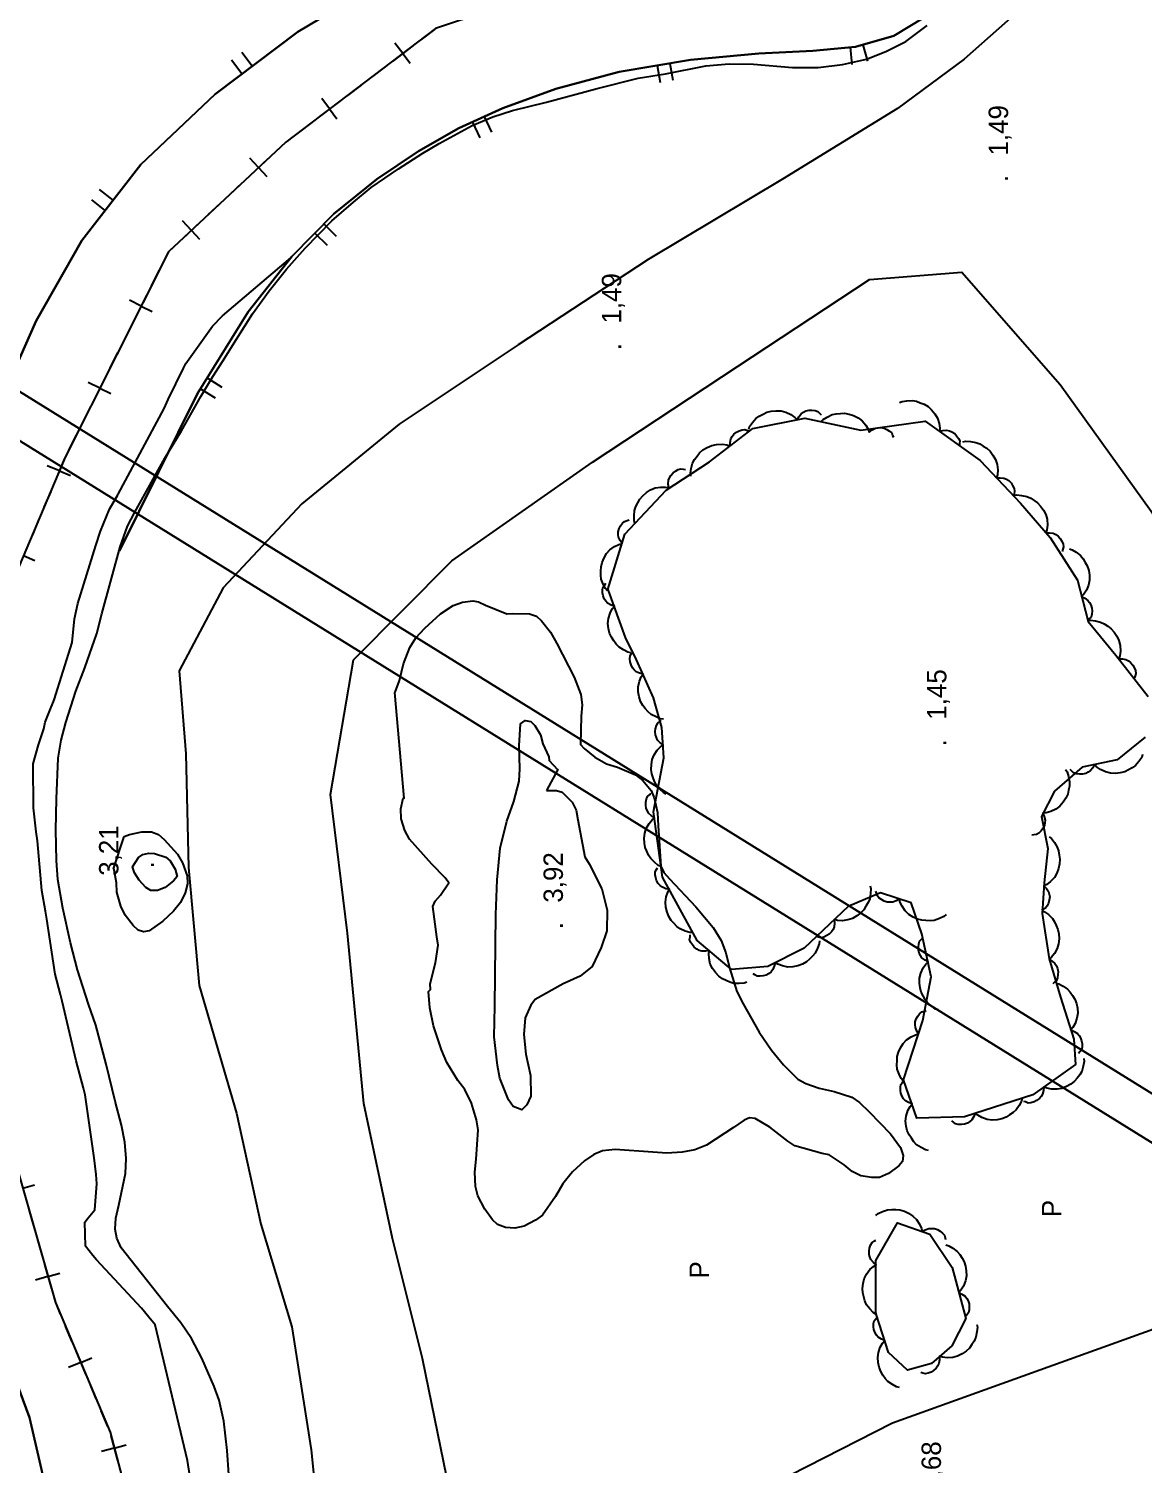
# Model space of a CAD drawing. Extents: x 747954 to 748544, y 4317181 to 4318208.
# Drawn here: x 748037.6 to 748123.8, y 4317416.2 to 4317527.3 of the extents above; entities that cross this region are included whole.
import ezdxf

# ---------------------------------------------------------------- set-up
doc = ezdxf.new("R2010")
doc.units = 0
doc.linetypes.add('DASHED', pattern=[0])
doc.layers.get('0').update_dxf_attribs({"linetype": 'CONTINUOUS'})
for name, color, linetype in [('1', 7, 'CONTINUOUS'), ('11', 7, 'CONTINUOUS'), ('22', 7, 'CONTINUOUS'), ('36', 7, 'CONTINUOUS'), ('44', 7, 'CONTINUOUS'), ('48', 7, 'CONTINUOUS'), ('53', 7, 'CONTINUOUS'), ('56', 7, 'CONTINUOUS'), ('PATTERN_CLASS', 7, 'CONTINUOUS')]:
    doc.layers.add(name, color=color, linetype=linetype)

msp = doc.modelspace()

# ---------------------------------------------------------------- linework, layer by layer
at = {"layer": '1', "color": 0, "linetype": 'CONTINUOUS'}
for p, q in [((748054.86, 4317524.39), (748054.06, 4317525.46)), ((748101.11, 4317525.85), (748101.23, 4317524.53)), ((748102.08, 4317526.05), (748102.45, 4317524.77)), ((748054.06, 4317523.79), (748053.26, 4317524.86)), ((748086.18, 4317524.45), (748086.4, 4317523.14)), ((748087.16, 4317524.61), (748087.38, 4317523.3)), ((748071.9, 4317520.07), (748072.45, 4317518.86)), ((748072.8, 4317520.49), (748073.36, 4317519.28)), ((748043.49, 4317513.24), (748042.44, 4317514.06)), ((748044.1, 4317514.03), (748043.05, 4317514.85)), ((748060.41, 4317512.18), (748061.35, 4317511.24)), ((748059.71, 4317511.47), (748060.65, 4317510.54)), ((748051.38, 4317500.28), (748052.51, 4317499.57)), ((748050.85, 4317499.43), (748051.98, 4317498.73))]:
    msp.add_line(p, q, dxfattribs=at)
for points in [[(748155.72, 4317584.32), (748141.17, 4317572.07), (748130.51, 4317563.59), (748121.6, 4317556.12), (748114.06, 4317549.98), (748107.76, 4317545.96), (748101.83, 4317543.52), (748095.35, 4317541.79), (748088.07, 4317539.98), (748080.04, 4317537.44), (748072.1, 4317534.39), (748064.98, 4317531), (748058.39, 4317527.05), (748051.98, 4317522.23), (748046.23, 4317516.78), (748041.69, 4317510.92), (748038.14, 4317504.69), (748035.22, 4317498.09)], [(748044.6, 4317486.9), (748050.63, 4317499.07), (748054.55, 4317505.39), (748057.91, 4317509.66), (748061.18, 4317512.96), (748064.49, 4317515.66), (748067.73, 4317517.83), (748070.84, 4317519.59), (748074.23, 4317521.14), (748078.33, 4317522.65), (748083.23, 4317523.96), (748088.76, 4317524.88), (748094.03, 4317525.38), (748098.22, 4317525.59), (748101.53, 4317525.89), (748104.48, 4317526.75), (748107.93, 4317528.84)], [(748035.47, 4317425.71), (748037.64, 4317419.86), (748038.86, 4317414.51)]]:
    msp.add_lwpolyline(points, dxfattribs=at)
at = {"layer": '11', "color": 0, "linetype": 'DASHED'}
for points in [[(748178.36, 4317582.78), (748164.2, 4317571.81), (748152.47, 4317562.3), (748139.77, 4317550.87), (748128.91, 4317541.96), (748117.98, 4317532.08), (748109.93, 4317524.94), (748104.76, 4317521.12), (748095.87, 4317515.65), (748085.49, 4317509.44), (748075.42, 4317502.83), (748066.23, 4317496.71), (748058.7, 4317490.55), (748052.61, 4317484.03), (748049.21, 4317477.61), (748049.73, 4317471.21), (748049.92, 4317462.42), (748050.75, 4317453.28), (748053.63, 4317443.4), (748055.52, 4317434.83), (748057.91, 4317426.89), (748059.41, 4317417.37), (748060.31, 4317408.46)], [(748070.13, 4317414.08), (748068.03, 4317424.44), (748065.71, 4317433.71), (748063.48, 4317444.14), (748062.23, 4317457.32), (748060.9, 4317468.05), (748062.7, 4317478.48), (748070.3, 4317486.13), (748081.17, 4317493.75), (748092.4, 4317501.17), (748102.61, 4317507.89), (748109.74, 4317508.46), (748117.34, 4317499.77), (748124.4, 4317489.98), (748130.75, 4317479.94), (748137.2, 4317470.21), (748142.58, 4317462.53), (748147.22, 4317453.44), (748149.9, 4317446.78), (748153.37, 4317440.53), (748153.96, 4317437.8), (748125.24, 4317426.94), (748104.37, 4317419.42), (748096.43, 4317415.39)]]:
    msp.add_lwpolyline(points, dxfattribs=at)
at = {"layer": '22', "color": 0, "linetype": 'CONTINUOUS'}
msp.add_lwpolyline([(748050.62, 4317411.55), (748049.86, 4317416.53), (748047.35, 4317427.02), (748046.86, 4317427.63), (748046.29, 4317428.31), (748042.82, 4317432.05), (748042.52, 4317432.39), (748041.97, 4317433.11), (748041.91, 4317434.98), (748042.18, 4317435.32), (748042.68, 4317435.92), (748042.85, 4317437.94), (748042.78, 4317438.65), (748042.62, 4317439.96), (748041.94, 4317444.83), (748041.82, 4317445.34), (748041.25, 4317447.46), (748040.16, 4317452.06), (748040.04, 4317452.58), (748039.62, 4317454.16), (748038.97, 4317458.42), (748038.88, 4317459.04), (748038.58, 4317460.62), (748038.24, 4317464.48), (748038.15, 4317465.16), (748037.93, 4317467.03), (748037.91, 4317470.42), (748038.32, 4317471.89), (748038.74, 4317473.14), (748038.84, 4317473.66), (748039.16, 4317474.42), (748039.55, 4317475.38), (748040.93, 4317479.8), (748041.11, 4317481.63), (748041.38, 4317482.83), (748042.76, 4317487.31), (748043.13, 4317488.42), (748043.83, 4317490.13), (748044.47, 4317491.23), (748044.5, 4317491.28), (748048.05, 4317497.9), (748048.36, 4317498.6), (748049.53, 4317501.03), (748049.72, 4317501.4), (748051.52, 4317503.92), (748051.79, 4317504.29), (748052.57, 4317505.09), (748057.84, 4317509.57)], dxfattribs=at)
at = {"layer": '44', "color": 0, "linetype": 'CONTINUOUS'}
for points in [[(748105.4, 4317526.3), (748107.07, 4317527.55)], [(748053.05, 4317415.46), (748052.92, 4317417.31), (748052.65, 4317419.59), (748052.31, 4317421.21), (748051.91, 4317422.26), (748050.96, 4317424.46), (748050.15, 4317425.98), (748049.33, 4317427.19), (748048.31, 4317428.44), (748044.72, 4317432.98), (748044.38, 4317433.73), (748044.26, 4317434.44), (748044.31, 4317435.29), (748044.55, 4317436.28), (748045.05, 4317438.75), (748045.11, 4317439.89), (748045.01, 4317441.17), (748044.75, 4317442.48), (748044.25, 4317444.34), (748043.56, 4317447.19), (748042.76, 4317450.21), (748042.19, 4317451.84), (748041.34, 4317454.5), (748040.8, 4317456.58), (748040.2, 4317459.25), (748039.81, 4317461.48), (748039.71, 4317462.96), (748039.66, 4317465.29), (748039.72, 4317467.71), (748039.86, 4317470.87), (748040.08, 4317472.27), (748040.45, 4317473.63), (748041.21, 4317476.06), (748041.9, 4317477.84), (748042.84, 4317480.5), (748043.23, 4317482.04), (748044.64, 4317487.21), (748045.22, 4317488.81), (748045.79, 4317489.89), (748048.1, 4317494.08), (748049.38, 4317496.19), (748050.89, 4317498.84), (748051.82, 4317500.4), (748052.57, 4317501.56), (748053.64, 4317503.28), (748054.87, 4317505.24), (748056.18, 4317507.02), (748057.51, 4317508.7), (748058.96, 4317510.31), (748061.01, 4317512.44), (748062.7, 4317513.88), (748064.07, 4317515.02), (748066.16, 4317516.46), (748068.05, 4317517.66), (748069.32, 4317518.42), (748071.86, 4317519.8), (748073.46, 4317520.48), (748074.99, 4317520.96), (748077.62, 4317521.61), (748081.54, 4317522.67), (748084.7, 4317523.46), (748086.83, 4317523.81), (748089.94, 4317524.42), (748091.74, 4317524.58), (748093.64, 4317524.55), (748096.64, 4317524.29), (748098.62, 4317524.3), (748100.52, 4317524.52), (748102.37, 4317524.94), (748103.87, 4317525.54), (748105.4, 4317526.3)], [(748065.9, 4317475.94), (748065.91, 4317475.96), (748066.25, 4317476.86), (748066.57, 4317478.17), (748067.04, 4317479.42), (748067.52, 4317480.17), (748068.2, 4317480.92), (748069.41, 4317482.02), (748070.39, 4317482.67), (748071.12, 4317482.94), (748071.93, 4317483.03), (748072.37, 4317482.96), (748072.91, 4317482.69), (748074.54, 4317482.04), (748074.99, 4317482.05), (748076.3, 4317482.04), (748076.84, 4317481.84), (748077.24, 4317481.48), (748077.93, 4317480.62), (748078.41, 4317479.73), (748079.75, 4317477.13), (748080.27, 4317475.78), (748080.37, 4317474.98), (748080.3, 4317474.11), (748080.24, 4317471.92), (748080.53, 4317471.6), (748081.35, 4317470.94), (748082.27, 4317470.42), (748083.11, 4317470.16), (748084.51, 4317469.57), (748085.06, 4317469.13), (748085.71, 4317468.36), (748085.94, 4317467.79), (748086.2, 4317466.67), (748086.25, 4317465.64), (748086.47, 4317462.51), (748086.7, 4317462.01), (748087.14, 4317461.52), (748089.18, 4317459.36), (748090.51, 4317457.77), (748091.13, 4317456.76), (748091.5, 4317455.82), (748091.78, 4317454.65), (748092.35, 4317452.81), (748092.84, 4317451.85), (748094.07, 4317449.66), (748095.01, 4317448.27), (748095.95, 4317447.15), (748097.07, 4317446.04), (748097.69, 4317445.69), (748098.72, 4317445.33), (748099.88, 4317445.09), (748101.23, 4317444.64), (748101.84, 4317444.23), (748102.58, 4317443.52), (748104.22, 4317441.8), (748104.99, 4317440.76), (748105.21, 4317440.14), (748105.16, 4317439.67), (748104.86, 4317439.34), (748104.06, 4317438.73), (748103.37, 4317438.44), (748102.77, 4317438.42), (748101.92, 4317438.57), (748101.27, 4317438.89), (748100.65, 4317439.4), (748099.47, 4317440.17), (748098.93, 4317440.29), (748096.83, 4317440.88), (748096.29, 4317441.23), (748094.9, 4317442.33), (748093.77, 4317443), (748093.31, 4317443.04), (748092.91, 4317442.86), (748092.09, 4317442.29), (748089.99, 4317440.94), (748089.08, 4317440.58), (748088.12, 4317440.38), (748086.93, 4317440.3), (748085.84, 4317440.4), (748082.93, 4317440.59), (748081.94, 4317440.48), (748081.27, 4317440.21), (748080.57, 4317439.71), (748079.63, 4317438.86), (748078.88, 4317437.94), (748078.31, 4317436.96), (748077.3, 4317435.52), (748076.78, 4317435.12), (748075.88, 4317434.66), (748075.17, 4317434.51), (748074.46, 4317434.56), (748073.82, 4317434.8), (748073.45, 4317435.15), (748072.84, 4317435.98), (748072.3, 4317437.01), (748072.14, 4317437.73), (748072.07, 4317438.84), (748072.19, 4317439.85), (748072.34, 4317442.12), (748072.2, 4317442.9)], [(748072.2, 4317442.9), (748071.81, 4317444.17), (748071.31, 4317445.23), (748070.77, 4317445.94), (748069.9, 4317447.33), (748069.5, 4317448.31), (748068.89, 4317450.15), (748068.59, 4317451.54), (748068.48, 4317452.82), (748068.64, 4317452.98), (748068.62, 4317453.42), (748069.04, 4317455.03), (748069.24, 4317456.4), (748069.13, 4317457.04), (748068.83, 4317459.4), (748069, 4317459.8), (748069.41, 4317460.26), (748070.06, 4317461.23), (748069.78, 4317461.6), (748068.76, 4317462.66), (748067.03, 4317464.59), (748066.66, 4317465.28), (748066.39, 4317466.17), (748066.36, 4317466.94), (748066.52, 4317467.77), (748066.62, 4317467.76), (748065.9, 4317475.94)], [(748077.63, 4317468.37), (748077.96, 4317468.36), (748078.4, 4317468.37), (748078.83, 4317468.23), (748079.61, 4317467.46), (748079.92, 4317466.85), (748080.04, 4317466.09), (748080.58, 4317463.23), (748080.92, 4317462.69), (748081.89, 4317460.75), (748082.31, 4317459.12), (748082.28, 4317457.51), (748081.86, 4317456.21), (748081.14, 4317454.75), (748080.23, 4317454.01), (748078.9, 4317453.4), (748076.75, 4317452.19), (748076.41, 4317451.77), (748075.97, 4317450.78), (748075.87, 4317449.48), (748076.01, 4317447.96), (748076.39, 4317446.33), (748076.41, 4317444.71), (748076.11, 4317444.06), (748075.7, 4317443.66), (748075.04, 4317443.91), (748074.69, 4317444.44), (748074.01, 4317446.1), (748073.82, 4317447.1), (748073.56, 4317449.31), (748073.63, 4317451.67), (748073.69, 4317458.76), (748073.81, 4317461.46), (748074.03, 4317463.91), (748074.56, 4317465.98), (748075.1, 4317467.51), (748075.5, 4317469.09), (748075.55, 4317470.03), (748075.51, 4317471.81), (748075.62, 4317473.51), (748075.97, 4317473.79), (748076.4, 4317473.71), (748076.71, 4317473.4), (748077.15, 4317472.67), (748077.34, 4317471.98), (748077.8, 4317470.96), (748077.83, 4317470.69), (748078.48, 4317469.98), (748078.49, 4317469.98), (748077.63, 4317468.37)], [(748044.95, 4317464.81), (748044.96, 4317464.8), (748045.36, 4317464.96), (748046.31, 4317465.17), (748047.08, 4317465.17), (748047.6, 4317464.96), (748048.04, 4317464.57), (748049.08, 4317463.44), (748049.47, 4317462.76), (748049.83, 4317461.77), (748049.85, 4317461.15), (748049.68, 4317460.44), (748049.31, 4317459.69), (748048.77, 4317459.02), (748047.94, 4317458.25), (748046.89, 4317457.5), (748046.44, 4317457.42), (748046.03, 4317457.57), (748045.64, 4317457.92), (748045.02, 4317458.71), (748044.69, 4317459.42), (748044.38, 4317460.51), (748044.37, 4317461.23), (748044.18, 4317462.23), (748044.13, 4317462.31), (748044.95, 4317464.81)], [(748046.07, 4317463.17), (748046.05, 4317463.17), (748046.4, 4317463.42), (748046.86, 4317463.52), (748047.3, 4317463.48), (748048.18, 4317463.21), (748048.5, 4317462.92), (748048.9, 4317462.29), (748049.04, 4317461.71), (748048.77, 4317461.37), (748048.13, 4317460.86), (748047.53, 4317460.63), (748047.01, 4317460.64), (748046.64, 4317460.87), (748046.11, 4317461.42), (748045.74, 4317462), (748045.59, 4317462.46), (748045.59, 4317462.46), (748046.07, 4317463.17)]]:
    msp.add_lwpolyline(points, dxfattribs=at)
at = {"layer": '53', "color": 0, "linetype": 'CONTINUOUS'}
for points in [[(748104.92, 4317498.37), (748105.13, 4317498.46), (748105.5, 4317498.51), (748105.92, 4317498.53), (748106.23, 4317498.47), (748106.53, 4317498.36), (748106.83, 4317498.24), (748107.13, 4317498.06), (748107.41, 4317497.81), (748107.66, 4317497.51), (748107.85, 4317497.17), (748107.98, 4317496.76), (748108.03, 4317496.39), (748108.01, 4317496.15), (748108.28, 4317496.21), (748108.57, 4317496.24), (748108.78, 4317496.19), (748108.98, 4317496.12), (748109.19, 4317495.97), (748109.34, 4317495.81), (748109.49, 4317495.6), (748109.58, 4317495.4), (748109.57, 4317495.2), (748109.57, 4317495.04)], [(748093.26, 4317496.31), (748093.33, 4317496.53), (748093.55, 4317496.83), (748093.82, 4317497.14), (748094.08, 4317497.33), (748094.37, 4317497.48), (748094.66, 4317497.62), (748095, 4317497.7), (748095.37, 4317497.74), (748095.76, 4317497.72), (748096.13, 4317497.62), (748096.53, 4317497.44), (748096.83, 4317497.22), (748097, 4317497.04), (748097.13, 4317497.28), (748097.31, 4317497.51), (748097.49, 4317497.63), (748097.67, 4317497.73), (748097.93, 4317497.78), (748098.15, 4317497.78), (748098.4, 4317497.75), (748098.61, 4317497.68), (748098.75, 4317497.53), (748098.87, 4317497.42)], [(748098.86, 4317496.9), (748099.02, 4317497.07), (748099.34, 4317497.25), (748099.72, 4317497.44), (748100.03, 4317497.5), (748100.35, 4317497.53), (748100.67, 4317497.54), (748101.02, 4317497.48), (748101.37, 4317497.37), (748101.72, 4317497.2), (748102.03, 4317496.96), (748102.31, 4317496.63), (748102.5, 4317496.31), (748102.58, 4317496.08), (748102.8, 4317496.25), (748103.06, 4317496.39), (748103.27, 4317496.42), (748103.48, 4317496.44), (748103.73, 4317496.38), (748103.94, 4317496.3), (748104.16, 4317496.17), (748104.32, 4317496.02), (748104.39, 4317495.83), (748104.45, 4317495.69)], [(748088.78, 4317492.68), (748088.76, 4317492.92), (748088.82, 4317493.28), (748088.92, 4317493.69), (748089.07, 4317493.97), (748089.26, 4317494.23), (748089.46, 4317494.48), (748089.72, 4317494.71), (748090.04, 4317494.9), (748090.4, 4317495.06), (748090.78, 4317495.14), (748091.22, 4317495.15), (748091.58, 4317495.09), (748091.81, 4317495), (748091.82, 4317495.28), (748091.88, 4317495.56), (748091.99, 4317495.75), (748092.11, 4317495.92), (748092.32, 4317496.08), (748092.52, 4317496.18), (748092.76, 4317496.26), (748092.97, 4317496.29), (748093.17, 4317496.22), (748093.32, 4317496.17)], [(748109.82, 4317495.33), (748110.05, 4317495.38), (748110.42, 4317495.35), (748110.83, 4317495.29), (748111.13, 4317495.17), (748111.4, 4317495.01), (748111.68, 4317494.84), (748111.93, 4317494.6), (748112.15, 4317494.3), (748112.35, 4317493.96), (748112.47, 4317493.59), (748112.52, 4317493.16), (748112.49, 4317492.79), (748112.43, 4317492.55), (748112.7, 4317492.56), (748112.99, 4317492.53), (748113.19, 4317492.44), (748113.37, 4317492.34), (748113.55, 4317492.15), (748113.67, 4317491.96), (748113.78, 4317491.73), (748113.83, 4317491.52), (748113.78, 4317491.32), (748113.75, 4317491.17)], [(748084.46, 4317489.02), (748084.39, 4317489.25), (748084.39, 4317489.62), (748084.43, 4317490.03), (748084.54, 4317490.34), (748084.68, 4317490.62), (748084.84, 4317490.9), (748085.06, 4317491.17), (748085.35, 4317491.41), (748085.67, 4317491.63), (748086.03, 4317491.77), (748086.46, 4317491.84), (748086.83, 4317491.84), (748087.07, 4317491.79), (748087.04, 4317492.07), (748087.06, 4317492.36), (748087.14, 4317492.56), (748087.23, 4317492.74), (748087.41, 4317492.93), (748087.59, 4317493.07), (748087.81, 4317493.19), (748088.02, 4317493.25), (748088.22, 4317493.21), (748088.38, 4317493.19)], [(748113.77, 4317491.19), (748114, 4317491.23), (748114.37, 4317491.19), (748114.78, 4317491.11), (748115.07, 4317490.98), (748115.34, 4317490.8), (748115.6, 4317490.62), (748115.84, 4317490.37), (748116.06, 4317490.06), (748116.24, 4317489.71), (748116.34, 4317489.34), (748116.37, 4317488.9), (748116.33, 4317488.54), (748116.25, 4317488.3), (748116.53, 4317488.3), (748116.82, 4317488.26), (748117.01, 4317488.16), (748117.19, 4317488.05), (748117.36, 4317487.85), (748117.47, 4317487.66), (748117.57, 4317487.43), (748117.61, 4317487.21), (748117.55, 4317487.02), (748117.51, 4317486.86)], [(748082.33, 4317483.82), (748082.17, 4317483.99), (748082.01, 4317484.32), (748081.86, 4317484.71), (748081.82, 4317485.03), (748081.83, 4317485.35), (748081.84, 4317485.67), (748081.92, 4317486.01), (748082.07, 4317486.35), (748082.27, 4317486.69), (748082.53, 4317486.98), (748082.88, 4317487.23), (748083.22, 4317487.39), (748083.46, 4317487.46), (748083.31, 4317487.69), (748083.19, 4317487.96), (748083.17, 4317488.17), (748083.17, 4317488.38), (748083.25, 4317488.63), (748083.35, 4317488.83), (748083.5, 4317489.03), (748083.66, 4317489.18), (748083.86, 4317489.24), (748084.01, 4317489.29)], [(748118.06, 4317487.05), (748118.28, 4317486.99), (748118.59, 4317486.79), (748118.93, 4317486.53), (748119.13, 4317486.28), (748119.29, 4317486.01), (748119.45, 4317485.73), (748119.56, 4317485.39), (748119.61, 4317485.03), (748119.62, 4317484.64), (748119.54, 4317484.25), (748119.38, 4317483.85), (748119.18, 4317483.54), (748119.01, 4317483.36), (748119.26, 4317483.24), (748119.5, 4317483.07), (748119.63, 4317482.9), (748119.73, 4317482.72), (748119.8, 4317482.47), (748119.82, 4317482.25), (748119.8, 4317482), (748119.74, 4317481.78), (748119.6, 4317481.63), (748119.5, 4317481.52)], [(748084.14, 4317479.02), (748083.91, 4317479.07), (748083.58, 4317479.24), (748083.23, 4317479.46), (748083.01, 4317479.69), (748082.82, 4317479.95), (748082.64, 4317480.22), (748082.5, 4317480.54), (748082.41, 4317480.9), (748082.37, 4317481.29), (748082.41, 4317481.68), (748082.54, 4317482.09), (748082.71, 4317482.42), (748082.87, 4317482.61), (748082.61, 4317482.71), (748082.35, 4317482.85), (748082.21, 4317483.02), (748082.09, 4317483.18), (748082, 4317483.43), (748081.96, 4317483.65), (748081.96, 4317483.9), (748082, 4317484.12), (748082.12, 4317484.28), (748082.21, 4317484.41)], [(748119.47, 4317481.5), (748119.7, 4317481.53), (748120.07, 4317481.48), (748120.48, 4317481.39), (748120.76, 4317481.25), (748121.03, 4317481.07), (748121.29, 4317480.88), (748121.52, 4317480.62), (748121.73, 4317480.31), (748121.9, 4317479.96), (748121.99, 4317479.58), (748122.01, 4317479.15), (748121.96, 4317478.78), (748121.88, 4317478.55), (748122.16, 4317478.54), (748122.44, 4317478.49), (748122.63, 4317478.39), (748122.8, 4317478.27), (748122.97, 4317478.07), (748123.08, 4317477.87), (748123.17, 4317477.64), (748123.2, 4317477.42), (748123.14, 4317477.23), (748123.1, 4317477.08)], [(748086.66, 4317473.88), (748086.42, 4317473.91), (748086.09, 4317474.05), (748085.71, 4317474.24), (748085.47, 4317474.45), (748085.26, 4317474.7), (748085.06, 4317474.94), (748084.9, 4317475.25), (748084.78, 4317475.61), (748084.71, 4317475.99), (748084.72, 4317476.38), (748084.81, 4317476.81), (748084.95, 4317477.15), (748085.09, 4317477.35), (748084.82, 4317477.43), (748084.56, 4317477.55), (748084.4, 4317477.7), (748084.26, 4317477.85), (748084.16, 4317478.09), (748084.1, 4317478.31), (748084.07, 4317478.56), (748084.1, 4317478.78), (748084.2, 4317478.95), (748084.29, 4317479.08)], [(748086.87, 4317468.09), (748086.66, 4317468.2), (748086.4, 4317468.45), (748086.12, 4317468.77), (748085.97, 4317469.05), (748085.86, 4317469.35), (748085.76, 4317469.65), (748085.72, 4317470), (748085.73, 4317470.37), (748085.8, 4317470.76), (748085.94, 4317471.12), (748086.18, 4317471.49), (748086.43, 4317471.75), (748086.64, 4317471.9), (748086.41, 4317472.06), (748086.21, 4317472.27), (748086.12, 4317472.46), (748086.05, 4317472.66), (748086.03, 4317472.92), (748086.05, 4317473.14), (748086.12, 4317473.39), (748086.22, 4317473.58), (748086.38, 4317473.7), (748086.5, 4317473.8)], [(748123.73, 4317471.14), (748123.66, 4317470.92), (748123.44, 4317470.62), (748123.17, 4317470.29), (748122.91, 4317470.11), (748122.63, 4317469.96), (748122.34, 4317469.82), (748122, 4317469.73), (748121.63, 4317469.69), (748121.24, 4317469.7), (748120.86, 4317469.8), (748120.47, 4317469.98), (748120.17, 4317470.2), (748120, 4317470.37), (748119.87, 4317470.13), (748119.69, 4317469.9), (748119.51, 4317469.78), (748119.33, 4317469.68), (748119.07, 4317469.63), (748118.85, 4317469.63), (748118.6, 4317469.66), (748118.39, 4317469.72), (748118.25, 4317469.87), (748118.13, 4317469.98)], [(748117.77, 4317470), (748117.9, 4317469.8), (748118, 4317469.44), (748118.08, 4317469.03), (748118.06, 4317468.71), (748118, 4317468.4), (748117.93, 4317468.09), (748117.78, 4317467.77), (748117.58, 4317467.45), (748117.32, 4317467.16), (748117.01, 4317466.92), (748116.62, 4317466.73), (748116.27, 4317466.63), (748116.02, 4317466.61), (748116.12, 4317466.36), (748116.19, 4317466.08), (748116.17, 4317465.86), (748116.13, 4317465.66), (748116.01, 4317465.43), (748115.88, 4317465.25), (748115.7, 4317465.07), (748115.51, 4317464.95), (748115.31, 4317464.93), (748115.15, 4317464.91)], [(748086.48, 4317462.48), (748086.26, 4317462.57), (748085.98, 4317462.81), (748085.68, 4317463.1), (748085.51, 4317463.37), (748085.38, 4317463.66), (748085.26, 4317463.96), (748085.19, 4317464.3), (748085.18, 4317464.67), (748085.22, 4317465.06), (748085.34, 4317465.43), (748085.55, 4317465.81), (748085.78, 4317466.1), (748085.97, 4317466.26), (748085.74, 4317466.41), (748085.52, 4317466.6), (748085.42, 4317466.79), (748085.33, 4317466.98), (748085.29, 4317467.23), (748085.3, 4317467.46), (748085.35, 4317467.71), (748085.43, 4317467.91), (748085.59, 4317468.04), (748085.7, 4317468.15)], [(748116.49, 4317464.78), (748116.68, 4317464.64), (748116.9, 4317464.34), (748117.12, 4317463.99), (748117.22, 4317463.69), (748117.28, 4317463.37), (748117.33, 4317463.05), (748117.31, 4317462.7), (748117.23, 4317462.34), (748117.1, 4317461.97), (748116.9, 4317461.64), (748116.6, 4317461.32), (748116.31, 4317461.1), (748116.09, 4317460.99), (748116.28, 4317460.79), (748116.44, 4317460.55), (748116.5, 4317460.34), (748116.54, 4317460.14), (748116.51, 4317459.88), (748116.45, 4317459.66), (748116.35, 4317459.43), (748116.22, 4317459.26), (748116.04, 4317459.16), (748115.9, 4317459.09)], [(748088.93, 4317457.37), (748088.7, 4317457.37), (748088.35, 4317457.49), (748087.97, 4317457.66), (748087.71, 4317457.85), (748087.49, 4317458.08), (748087.27, 4317458.31), (748087.08, 4317458.61), (748086.94, 4317458.96), (748086.84, 4317459.33), (748086.82, 4317459.72), (748086.88, 4317460.15), (748087, 4317460.5), (748087.12, 4317460.72), (748086.85, 4317460.77), (748086.58, 4317460.88), (748086.41, 4317461.01), (748086.26, 4317461.16), (748086.14, 4317461.39), (748086.07, 4317461.6), (748086.03, 4317461.85), (748086.03, 4317462.07), (748086.13, 4317462.25), (748086.2, 4317462.39)], [(748102.65, 4317461), (748102.7, 4317460.77), (748102.68, 4317460.4), (748102.62, 4317459.99), (748102.5, 4317459.69), (748102.33, 4317459.41), (748102.17, 4317459.14), (748101.93, 4317458.89), (748101.63, 4317458.66), (748101.29, 4317458.46), (748100.92, 4317458.35), (748100.49, 4317458.29), (748100.12, 4317458.32), (748099.88, 4317458.38), (748099.9, 4317458.1), (748099.87, 4317457.81), (748099.78, 4317457.62), (748099.67, 4317457.44), (748099.49, 4317457.26), (748099.3, 4317457.14), (748099.07, 4317457.03), (748098.86, 4317456.98), (748098.66, 4317457.02), (748098.5, 4317457.06)], [(748108.52, 4317458.77), (748108.34, 4317458.62), (748108.01, 4317458.47), (748107.61, 4317458.32), (748107.3, 4317458.29), (748106.97, 4317458.31), (748106.65, 4317458.33), (748106.32, 4317458.42), (748105.98, 4317458.57), (748105.64, 4317458.78), (748105.37, 4317459.05), (748105.12, 4317459.41), (748104.96, 4317459.74), (748104.91, 4317459.98), (748104.67, 4317459.84), (748104.4, 4317459.73), (748104.19, 4317459.72), (748103.98, 4317459.73), (748103.73, 4317459.81), (748103.54, 4317459.92), (748103.33, 4317460.07), (748103.19, 4317460.23), (748103.14, 4317460.43), (748103.09, 4317460.58)], [(748115.94, 4317459.08), (748116.15, 4317458.99), (748116.44, 4317458.76), (748116.75, 4317458.47), (748116.92, 4317458.21), (748117.05, 4317457.91), (748117.18, 4317457.62), (748117.25, 4317457.27), (748117.27, 4317456.9), (748117.23, 4317456.51), (748117.12, 4317456.14), (748116.91, 4317455.76), (748116.68, 4317455.47), (748116.5, 4317455.31), (748116.73, 4317455.16), (748116.95, 4317454.97), (748117.06, 4317454.79), (748117.15, 4317454.6), (748117.19, 4317454.34), (748117.18, 4317454.12), (748117.14, 4317453.87), (748117.06, 4317453.67), (748116.91, 4317453.53), (748116.79, 4317453.42)], [(748093.12, 4317453.53), (748092.9, 4317453.45), (748092.53, 4317453.43), (748092.11, 4317453.44), (748091.8, 4317453.53), (748091.51, 4317453.66), (748091.22, 4317453.8), (748090.94, 4317454.01), (748090.68, 4317454.28), (748090.45, 4317454.59), (748090.29, 4317454.94), (748090.19, 4317455.37), (748090.17, 4317455.74), (748090.2, 4317455.98), (748089.93, 4317455.94), (748089.64, 4317455.93), (748089.44, 4317456), (748089.24, 4317456.08), (748089.04, 4317456.25), (748088.9, 4317456.42), (748088.77, 4317456.64), (748088.69, 4317456.84), (748088.72, 4317457.04), (748088.73, 4317457.2)], [(748098.73, 4317456.74), (748098.71, 4317456.51), (748098.58, 4317456.16), (748098.4, 4317455.78), (748098.2, 4317455.54), (748097.96, 4317455.32), (748097.72, 4317455.11), (748097.41, 4317454.94), (748097.06, 4317454.81), (748096.68, 4317454.72), (748096.29, 4317454.71), (748095.87, 4317454.79), (748095.52, 4317454.92), (748095.31, 4317455.05), (748095.24, 4317454.78), (748095.13, 4317454.51), (748094.99, 4317454.35), (748094.84, 4317454.21), (748094.6, 4317454.09), (748094.39, 4317454.03), (748094.14, 4317454), (748093.92, 4317454.01), (748093.74, 4317454.11), (748093.61, 4317454.19)], [(748107.94, 4317451.39), (748107.72, 4317451.46), (748107.42, 4317451.67), (748107.09, 4317451.94), (748106.9, 4317452.19), (748106.75, 4317452.48), (748106.61, 4317452.76), (748106.51, 4317453.1), (748106.47, 4317453.47), (748106.48, 4317453.86), (748106.57, 4317454.24), (748106.75, 4317454.64), (748106.96, 4317454.94), (748107.14, 4317455.11), (748106.9, 4317455.24), (748106.66, 4317455.42), (748106.54, 4317455.59), (748106.44, 4317455.78), (748106.39, 4317456.03), (748106.38, 4317456.25), (748106.41, 4317456.51), (748106.47, 4317456.72), (748106.62, 4317456.86), (748106.72, 4317456.97)], [(748117.02, 4317453.47), (748117.25, 4317453.42), (748117.57, 4317453.24), (748117.92, 4317453), (748118.13, 4317452.77), (748118.31, 4317452.5), (748118.48, 4317452.23), (748118.61, 4317451.9), (748118.68, 4317451.53), (748118.71, 4317451.15), (748118.65, 4317450.76), (748118.51, 4317450.35), (748118.33, 4317450.03), (748118.17, 4317449.84), (748118.43, 4317449.73), (748118.68, 4317449.58), (748118.81, 4317449.41), (748118.93, 4317449.24), (748119.01, 4317448.99), (748119.04, 4317448.77), (748119.04, 4317448.52), (748118.99, 4317448.31), (748118.86, 4317448.15), (748118.76, 4317448.02)], [(748105.2, 4317445.91), (748105.05, 4317446.09), (748104.89, 4317446.42), (748104.75, 4317446.82), (748104.72, 4317447.14), (748104.73, 4317447.46), (748104.75, 4317447.78), (748104.84, 4317448.12), (748105, 4317448.46), (748105.2, 4317448.79), (748105.47, 4317449.07), (748105.83, 4317449.32), (748106.16, 4317449.47), (748106.4, 4317449.53), (748106.26, 4317449.76), (748106.15, 4317450.03), (748106.14, 4317450.25), (748106.14, 4317450.46), (748106.22, 4317450.7), (748106.33, 4317450.9), (748106.48, 4317451.1), (748106.64, 4317451.25), (748106.84, 4317451.3), (748106.99, 4317451.34)], [(748119.19, 4317447.63), (748119.21, 4317447.4), (748119.14, 4317447.04), (748119.02, 4317446.64), (748118.86, 4317446.36), (748118.66, 4317446.11), (748118.45, 4317445.87), (748118.18, 4317445.65), (748117.85, 4317445.47), (748117.49, 4317445.32), (748117.11, 4317445.26), (748116.67, 4317445.27), (748116.31, 4317445.34), (748116.08, 4317445.44), (748116.06, 4317445.16), (748115.99, 4317444.88), (748115.87, 4317444.7), (748115.74, 4317444.53), (748115.53, 4317444.38), (748115.33, 4317444.29), (748115.09, 4317444.21), (748114.87, 4317444.19), (748114.68, 4317444.27), (748114.53, 4317444.32)], [(748107.16, 4317440.52), (748106.93, 4317440.57), (748106.6, 4317440.74), (748106.25, 4317440.96), (748106.03, 4317441.19), (748105.84, 4317441.46), (748105.66, 4317441.72), (748105.52, 4317442.04), (748105.44, 4317442.41), (748105.39, 4317442.79), (748105.44, 4317443.18), (748105.57, 4317443.6), (748105.74, 4317443.92), (748105.89, 4317444.12), (748105.63, 4317444.22), (748105.38, 4317444.36), (748105.24, 4317444.52), (748105.12, 4317444.69), (748105.03, 4317444.94), (748104.99, 4317445.16), (748104.99, 4317445.41), (748105.03, 4317445.62), (748105.15, 4317445.79), (748105.24, 4317445.91)], [(748114.41, 4317444.56), (748114.36, 4317444.33), (748114.18, 4317444.01), (748113.94, 4317443.66), (748113.71, 4317443.45), (748113.44, 4317443.27), (748113.17, 4317443.1), (748112.84, 4317442.97), (748112.48, 4317442.9), (748112.09, 4317442.87), (748111.7, 4317442.92), (748111.29, 4317443.06), (748110.97, 4317443.24), (748110.78, 4317443.4), (748110.68, 4317443.15), (748110.52, 4317442.9), (748110.36, 4317442.76), (748110.19, 4317442.64), (748109.94, 4317442.56), (748109.72, 4317442.53), (748109.46, 4317442.54), (748109.25, 4317442.58), (748109.09, 4317442.71), (748108.97, 4317442.81)], [(748103.09, 4317435.5), (748103.27, 4317435.65), (748103.6, 4317435.8), (748104, 4317435.94), (748104.32, 4317435.96), (748104.64, 4317435.95), (748104.96, 4317435.92), (748105.3, 4317435.82), (748105.63, 4317435.66), (748105.96, 4317435.45), (748106.24, 4317435.18), (748106.48, 4317434.82), (748106.63, 4317434.48), (748106.68, 4317434.24), (748106.92, 4317434.38), (748107.19, 4317434.48), (748107.41, 4317434.49), (748107.62, 4317434.48), (748107.86, 4317434.4), (748108.06, 4317434.29), (748108.26, 4317434.13), (748108.4, 4317433.97), (748108.45, 4317433.77), (748108.49, 4317433.62)], [(748103.09, 4317427.87), (748102.89, 4317427.99), (748102.64, 4317428.26), (748102.38, 4317428.59), (748102.25, 4317428.88), (748102.16, 4317429.19), (748102.08, 4317429.5), (748102.06, 4317429.85), (748102.11, 4317430.22), (748102.2, 4317430.6), (748102.37, 4317430.95), (748102.63, 4317431.3), (748102.9, 4317431.55), (748103.11, 4317431.68), (748102.9, 4317431.86), (748102.71, 4317432.08), (748102.63, 4317432.28), (748102.57, 4317432.48), (748102.57, 4317432.74), (748102.61, 4317432.96), (748102.69, 4317433.2), (748102.8, 4317433.39), (748102.97, 4317433.5), (748103.1, 4317433.59)], [(748108.51, 4317433.21), (748108.74, 4317433.15), (748109.05, 4317432.95), (748109.39, 4317432.7), (748109.59, 4317432.46), (748109.76, 4317432.18), (748109.92, 4317431.9), (748110.03, 4317431.57), (748110.09, 4317431.2), (748110.1, 4317430.81), (748110.03, 4317430.43), (748109.87, 4317430.02), (748109.67, 4317429.71), (748109.5, 4317429.53), (748109.75, 4317429.41), (748109.99, 4317429.25), (748110.12, 4317429.08), (748110.23, 4317428.9), (748110.3, 4317428.65), (748110.32, 4317428.43), (748110.31, 4317428.18), (748110.25, 4317427.96), (748110.12, 4317427.81), (748110.01, 4317427.69)], [(748104.92, 4317422.18), (748104.7, 4317422.23), (748104.38, 4317422.41), (748104.03, 4317422.65), (748103.82, 4317422.88), (748103.64, 4317423.15), (748103.47, 4317423.42), (748103.34, 4317423.75), (748103.27, 4317424.12), (748103.24, 4317424.51), (748103.3, 4317424.89), (748103.44, 4317425.3), (748103.62, 4317425.62), (748103.78, 4317425.81), (748103.53, 4317425.92), (748103.28, 4317426.07), (748103.14, 4317426.24), (748103.03, 4317426.41), (748102.95, 4317426.66), (748102.92, 4317426.88), (748102.92, 4317427.13), (748102.97, 4317427.35), (748103.1, 4317427.5), (748103.2, 4317427.63)], [(748110.91, 4317427.07), (748110.95, 4317426.84), (748110.9, 4317426.48), (748110.82, 4317426.07), (748110.69, 4317425.78), (748110.51, 4317425.51), (748110.33, 4317425.24), (748110.08, 4317425), (748109.77, 4317424.79), (748109.42, 4317424.61), (748109.05, 4317424.51), (748108.61, 4317424.48), (748108.25, 4317424.52), (748108.01, 4317424.6), (748108.01, 4317424.32), (748107.97, 4317424.03), (748107.87, 4317423.84), (748107.76, 4317423.67), (748107.56, 4317423.5), (748107.37, 4317423.38), (748107.13, 4317423.29), (748106.92, 4317423.25), (748106.72, 4317423.3), (748106.57, 4317423.34)]]:
    msp.add_lwpolyline(points, dxfattribs=at)
at = {"layer": '56', "color": 0, "linetype": 'CONTINUOUS'}
for p, q in [((748068.95, 4317527.23), (748067.9, 4317526.44)), ((748067.28, 4317525.97), (748065.73, 4317524.79)), ((748066.51, 4317525.38), (748065.9, 4317526.18)), ((748066.51, 4317525.38), (748067.08, 4317524.63)), ((748065.13, 4317524.34), (748064.08, 4317523.54)), ((748063.28, 4317522.93), (748062.23, 4317522.13)), ((748060.83, 4317521.08), (748060.23, 4317521.88)), ((748061.61, 4317521.67), (748060.06, 4317520.49)), ((748060.83, 4317521.08), (748061.41, 4317520.32)), ((748059.46, 4317520.03), (748058.41, 4317519.24)), ((748056.06, 4317517.22), (748054.64, 4317515.88)), ((748055.35, 4317516.55), (748054.67, 4317517.28)), ((748055.35, 4317516.55), (748056, 4317515.86)), ((748054.09, 4317515.37), (748053.13, 4317514.47)), ((748052.39, 4317513.78), (748051.43, 4317512.89)), ((748050.86, 4317512.36), (748049.44, 4317511.02)), ((748050.15, 4317511.69), (748049.46, 4317512.43)), ((748050.15, 4317511.69), (748050.79, 4317511)), ((748047.64, 4317508.58), (748047.05, 4317507.41)), ((748046.26, 4317505.84), (748045.37, 4317506.29)), ((748046.7, 4317506.71), (748045.83, 4317504.97)), ((748046.26, 4317505.84), (748047.11, 4317505.42)), ((748045.49, 4317504.3), (748044.9, 4317503.12)), ((748044.44, 4317502.22), (748043.85, 4317501.05)), ((748043.07, 4317499.48), (748042.17, 4317499.93)), ((748043.5, 4317500.35), (748042.63, 4317498.61)), ((748043.07, 4317499.48), (748043.91, 4317499.06)), ((748042.29, 4317497.94), (748041.7, 4317496.76)), ((748041.25, 4317495.86), (748040.65, 4317494.69)), ((748039.94, 4317493.09), (748039.01, 4317493.48)), ((748040.32, 4317493.99), (748039.56, 4317492.19)), ((748039.94, 4317493.09), (748040.81, 4317492.72)), ((748039.27, 4317491.5), (748038.75, 4317490.29)), ((748038.36, 4317489.36), (748037.85, 4317488.14)), ((748037.17, 4317486.53), (748038.04, 4317486.16)), ((748037.11, 4317437.61), (748038.02, 4317437.87)), ((748037.59, 4317435.95), (748037.95, 4317434.68)), ((748038.22, 4317433.71), (748038.58, 4317432.44)), ((748039.06, 4317430.76), (748038.1, 4317430.48)), ((748038.8, 4317431.7), (748039.33, 4317429.82)), ((748039.06, 4317430.76), (748039.97, 4317431.02)), ((748040.4, 4317426.94), (748040.91, 4317425.73)), ((748041.59, 4317424.11), (748040.66, 4317423.72)), ((748041.21, 4317425.01), (748041.97, 4317423.22)), ((748041.59, 4317424.11), (748042.46, 4317424.48)), ((748042.26, 4317422.53), (748042.77, 4317421.31)), ((748043.16, 4317420.38), (748043.67, 4317419.17)), ((748044.18, 4317417.5), (748043.21, 4317417.24)), ((748043.93, 4317418.44), (748044.43, 4317416.55)), ((748044.18, 4317417.5), (748045.1, 4317417.74))]:
    msp.add_line(p, q, dxfattribs=at)
for points in [[(748057.61, 4317518.63), (748057.45, 4317518.51), (748056.63, 4317517.74)], [(748048.89, 4317510.51), (748048.37, 4317510.03), (748048.1, 4317509.48)], [(748039.54, 4317429.1), (748039.63, 4317428.77), (748040.01, 4317427.87)]]:
    msp.add_lwpolyline(points, dxfattribs=at)
at = {"layer": 'PATTERN_CLASS', "color": 0, "linetype": 'CONTINUOUS'}
for points in [[(748212.05, 4317625.6), (748204.96, 4317619.26), (748191.3, 4317606.33), (748171.75, 4317588.26), (748125.76, 4317550.09), (748116.24, 4317542.32), (748110.6, 4317537.93), (748103.18, 4317535.15), (748096.44, 4317534.37), (748089.55, 4317533.58), (748080.79, 4317531.23), (748069.04, 4317527.3), (748057.45, 4317518.51), (748048.37, 4317510.03), (748040.39, 4317494.16), (748035.72, 4317483.1), (748033.21, 4317472.11), (748033.06, 4317464.1), (748034.15, 4317454.21), (748036.5, 4317439.76), (748039.63, 4317428.77), (748043.86, 4317418.72), (748046.05, 4317410.39)], [(748035.22, 4317498.09), (748038.14, 4317504.69), (748041.69, 4317510.92), (748046.23, 4317516.78), (748051.98, 4317522.23), (748058.39, 4317527.05), (748064.98, 4317531), (748072.1, 4317534.39), (748080.04, 4317537.44), (748088.07, 4317539.98), (748095.35, 4317541.79), (748101.83, 4317543.52), (748107.76, 4317545.96), (748114.06, 4317549.98), (748121.6, 4317556.12), (748130.51, 4317563.59), (748141.17, 4317572.07), (748155.72, 4317584.32)], [(748107.93, 4317528.84), (748104.48, 4317526.75), (748101.53, 4317525.89), (748098.22, 4317525.59), (748094.03, 4317525.38), (748088.76, 4317524.88), (748083.23, 4317523.96), (748078.33, 4317522.65), (748074.23, 4317521.14), (748070.84, 4317519.59), (748067.73, 4317517.83), (748064.49, 4317515.66), (748061.18, 4317512.96), (748057.91, 4317509.66), (748054.55, 4317505.39), (748050.63, 4317499.07), (748044.6, 4317486.9)], [(748082.42, 4317483.83), (748082.36, 4317483.92), (748083.67, 4317488.19), (748086.88, 4317491.6), (748090.22, 4317493.79), (748093.57, 4317496.37), (748097.6, 4317497.17), (748101.94, 4317496.23), (748106.92, 4317496.94), (748111.17, 4317493.9), (748114.29, 4317490.59), (748116.58, 4317487.94), (748118.69, 4317484.63), (748119.52, 4317481.44), (748121.66, 4317478.83), (748124.16, 4317475.63)], [(748123.92, 4317472.48), (748121.77, 4317470.73), (748119.06, 4317470.17), (748116.9, 4317468.3), (748115.9, 4317466.36), (748116.4, 4317463.89), (748116.12, 4317461.21), (748115.97, 4317458.86), (748116.5, 4317455.35), (748117.37, 4317452.38), (748118.41, 4317449.13), (748118.54, 4317447.17), (748115.23, 4317444.82), (748109.94, 4317443.12), (748106.27, 4317443.02), (748105.22, 4317445.98), (748106.74, 4317450.58), (748107.38, 4317453.96), (748106.66, 4317457.27), (748105.82, 4317459.67), (748103.45, 4317460.46), (748100.95, 4317459.38), (748097.56, 4317456.16), (748094.73, 4317454.75), (748091.92, 4317454.53), (748089.27, 4317456.75), (748086.59, 4317461.67), (748085.9, 4317466.71), (748086.69, 4317470.9), (748086.54, 4317473.23), (748085.9, 4317475.54), (748084.57, 4317478.46), (748083.72, 4317480.19), (748082.42, 4317483.83)], [(748103.12, 4317427.87), (748103.09, 4317428.1), (748103.1, 4317432), (748104.76, 4317434.92), (748107.28, 4317434.04), (748108.99, 4317431.46), (748110.06, 4317427.52), (748108.96, 4317425.4), (748107.39, 4317424.05), (748105.53, 4317423.53), (748104.06, 4317424.9), (748103.12, 4317427.87)], [(748038.86, 4317414.51), (748037.64, 4317419.86), (748035.47, 4317425.71)]]:
    msp.add_lwpolyline(points, dxfattribs=at)

# ---------------------------------------------------------------- texts
at = {"layer": '36', "color": 0, "linetype": 'CONTINUOUS'}
for p in [(748117.44, 4317435.36), (748090.18, 4317430.61)]:
    msp.add_text('P', height=1.5, rotation=90, dxfattribs=at).set_placement(p)
at = {"layer": '48', "color": 0, "linetype": 'CONTINUOUS'}
for s, p in [(' 1,49', (748113.32, 4317516.92)), ('.', (748113.32, 4317515.42)), (' 1,49', (748083.4, 4317503.92)), ('.', (748083.4, 4317502.42)), (' 1,45', (748108.55, 4317473.28)), ('.', (748108.55, 4317471.78)), (' 3,21', (748044.51, 4317461.21)), (' 3,92', (748078.89, 4317459.13)), ('.', (748047.25, 4317462.33)), ('.', (748078.89, 4317457.63)), (' 1,68', (748108.13, 4317413.56))]:
    msp.add_text(s, height=1.5, rotation=90, dxfattribs=at).set_placement(p)

# ---------------------------------------------------------------- meshes
at = {"color": 0, "linetype": 'CONTINUOUS'}
mesh = msp.add_polyface(dxfattribs=at)
corners = [(747954.5, 4317181), (747954.5, 4317181), (747954.5, 4317371.96), (748262.5, 4317181), (747954.5, 4317546.49), (748544, 4317181), (747954.5, 4318207.5), (748544, 4317842.01), (748544, 4318207.5)]
mesh.append_faces([[corners[k] for k in face] for face in [(0, 1, 3, 2), (2, 3, 5, 4), (4, 5, 7, 6), (6, 7, 8, 8)]], dxfattribs={"vtx0": -1, "vtx2": -1, "color": 0})
mesh = msp.add_polyface(dxfattribs=at)
corners = [(747964.5, 4317191), (747964.5, 4317191), (747964.5, 4317375.76), (748262.5, 4317191), (747964.5, 4317544.09), (748534, 4317191), (747964.5, 4318011), (748534, 4317657.91), (748262.5, 4318011), (748534, 4317842.67), (748534, 4318011)]
mesh.append_faces([[corners[k] for k in face] for face in [(0, 1, 3, 2), (2, 3, 5, 4), (4, 5, 7, 6), (6, 7, 9, 8), (8, 9, 10, 10)]], dxfattribs={"vtx0": -1, "vtx2": -1, "color": 0})

doc.saveas('drawing.dxf')
